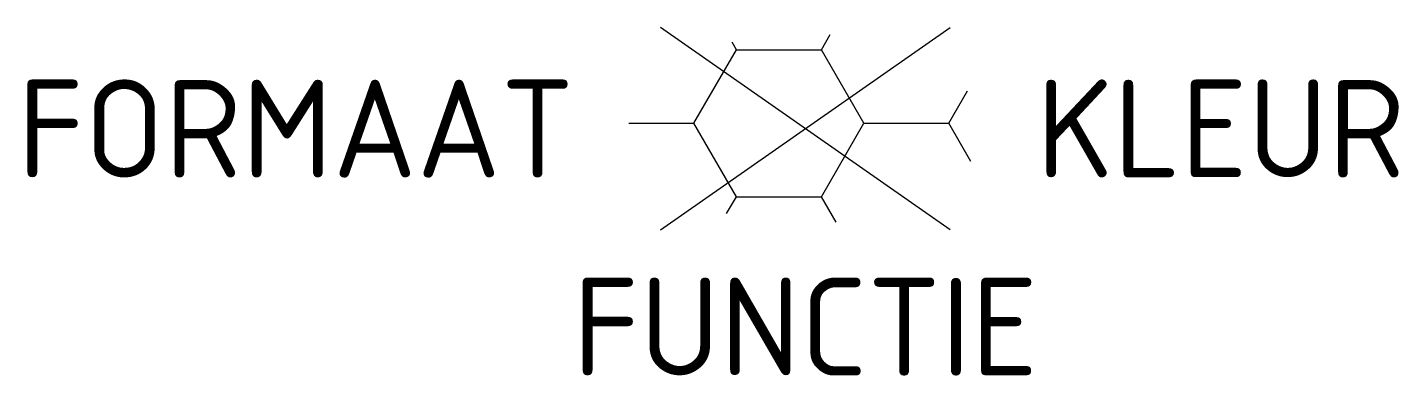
# Model space of a CAD drawing. Header units: metres. Extents: x -14.3 to 10.9, y -4.6 to 1.9.
import ezdxf
from ezdxf.enums import TextEntityAlignment as Align

# ---------------------------------------------------------------- set-up
doc = ezdxf.new("R2010")
doc.units = ezdxf.units.M
doc.styles.add('NLCS-ISO', font='NLCS-ISO.ttf')

msp = doc.modelspace()

# ---------------------------------------------------------------- linework, layer by layer
for p, q in [((-2.662, -1.864), (2.662, 1.864)), ((2.662, -1.864), (-2.662, 1.864)), ((-1.267, 1.452), (-1.348, 1.592)), ((0.295, 1.452), (0.457, 1.732)), ((-2.049, 0.099), (-1.267, 1.452)), ((-1.267, 1.452), (0.295, 1.452)), ((1.076, 0.099), (0.295, 1.452)), ((2.639, 0.099), (2.983, 0.694)), ((-3.244, 0.099), (-2.049, 0.099)), ((-1.267, -1.254), (-2.049, 0.099)), ((0.295, -1.254), (1.076, 0.099)), ((1.076, 0.099), (2.639, 0.099)), ((3.047, -0.608), (2.639, 0.099)), ((-1.448, -1.566), (-1.267, -1.254)), ((-1.267, -1.254), (0.295, -1.254)), ((0.566, -1.723), (0.295, -1.254))]:
    msp.add_line(p, q)

# ---------------------------------------------------------------- texts
at = {"style": 'NLCS-ISO'}
msp.add_attdef('FORMAAT', text='', height=1.8, dxfattribs=at).set_placement((-4.25, 0), align=Align.MIDDLE_RIGHT)
msp.add_attdef('KLEUR', text='', height=1.8, dxfattribs=at).set_placement((4.25, 0), align=Align.MIDDLE_LEFT)
at = {"style": 'NLCS-ISO', "flags": 1}
msp.add_attdef('FUNCTIE', text='', height=1.8, dxfattribs=at).set_placement((0, -2.75), align=Align.TOP_CENTER)

doc.saveas('drawing.dxf')
